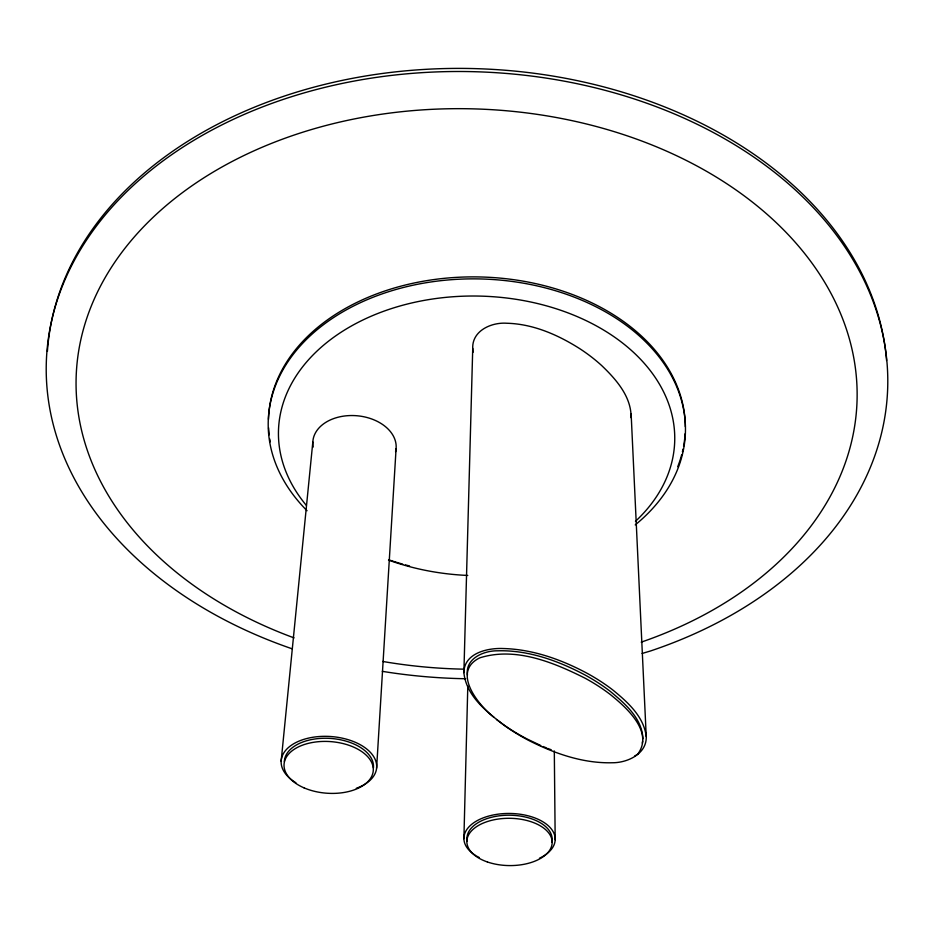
<?xml version="1.0" encoding="UTF-8"?>
<svg xmlns="http://www.w3.org/2000/svg" width="934" height="934" viewBox="0 0 934 934"><rect width="100%" height="100%" fill="white"/><g stroke="black" fill="none" stroke-linecap="round" stroke-linejoin="round"><path stroke-width="1.4" d="M631.092 417.72C631.431 396.6 616.043 379.321 601.683 365.568A188.014 132.009 2 0 0 579.874 348.744C557.995 334.827 533.045 323.9 506.777 323.246C491.541 322.113 471.927 330.683 472.732 348.429L463.883 672.655C466.229 696.227 487.174 712.222 504.594 725.613A234.247 147.268 -3.3 0 0 529.333 740.744C554.959 753.668 583.26 763.522 612.307 762.751C627.333 762.903 647.005 753.89 646.235 736.494L631.139 414.019M642.907 738.852C642.242 718.304 624.741 703.337 610.042 691.195A212.275 123.486 1.9 0 0 585.326 675.142C558.439 660.84 528.434 649.912 497.588 650.811C483.859 650.589 464.922 658.517 467.467 675.119M463.894 838.697L467.806 685.941M376.6 768.168L396.086 448.729M463.883 672.655C463.988 653.17 487.501 647.834 503.134 648.523C532.87 649.27 561.626 659.602 587.614 673.566A215.485 125.366 1.9 0 1 612.704 689.899C627.438 701.913 643.853 716.483 646.235 736.494M281.146 761.257L312.832 441.969M642.3 743.079L642.685 741.012M637.84 754.03C654.034 731.824 626.305 707.412 610.147 694.394A212.543 123.393 1.9 0 0 585.396 678.353C553.57 662.381 515.486 646.561 479.737 657.863C451.239 671.768 478.231 704.995 493.888 717.242M634.63 756.096L637.794 754.1M642.102 653.473L650.262 651.056A420.884 303.538 1.7 0 0 793.865 188.61A420.884 303.538 1.7 0 0 134.274 184.558A420.884 303.538 1.7 0 0 292.295 648.861M547.721 748.438L551.2 749.757M543.098 746.511L546.565 747.959M540.786 745.542L527.185 739.039A237.481 149.603 -3.4 0 1 502.107 723.687L496.503 719.484M472.732 348.429L473.001 352.375M554.306 750.948L555.181 839.806M465.704 678.738A420.884 303.538 1.7 0 1 382.286 671.336M47.412 351.371A420.265 303.573 1.7 0 1 465.179 68.427A420.265 303.573 1.7 0 1 886.576 360.501M294.093 637.899A390.622 280.177 1.7 0 1 161.477 209.648A390.622 280.177 1.7 0 1 770.235 217.097A390.622 280.177 1.7 0 1 641.214 642.148M464.046 669.164A390.622 280.177 1.7 0 1 382.695 661.447M313.194 447.082A41.773 29.246 5 0 1 355.224 415.63A41.773 29.246 5 0 1 395.561 451.752M295.891 782.739A47.856 27.751 4.1 0 1 296.627 742.191A47.856 27.751 4.1 0 1 366.175 748.578A47.856 27.751 4.1 0 1 356.298 788.296M284.345 761.49A44.669 25.907 4.1 0 1 330.823 738.444A44.669 25.907 4.1 0 1 373.425 767.935M475.803 855.602A45.649 25.358 0.7 0 1 479.072 819.667A45.649 25.358 0.7 0 1 543.775 822.329A45.649 25.358 0.7 0 1 539.467 858.229M479.165 857.47A45.649 25.358 0.7 0 1 476.889 856.245M467.21 841.195A42.602 23.665 0.7 0 1 509.812 815.207A42.602 23.665 0.7 0 1 551.796 842.234M306.34 505.376A198.183 139.808 1.4 0 1 353.858 324.635A198.183 139.808 1.4 0 1 614.794 337.291A198.183 139.808 1.4 0 1 635.459 521.335M467.759 575.449A198.183 139.808 1.4 0 1 388.509 560.073M685.124 433.726A208.469 147.887 1.4 0 1 683.583 446.312M683.034 449.079A208.469 147.887 1.4 0 1 682.415 451.834M681.727 454.566A208.469 147.887 1.4 0 1 677.734 466.708M270.253 441.805A208.469 147.887 1.4 0 1 269.774 439.027M269.19 434.847A208.469 147.887 1.4 0 1 268.595 427.842M268.49 419.389A208.469 147.887 1.4 0 1 478.57 276.931A208.469 147.887 1.4 0 1 685.322 426.663M307.053 510.723A208.656 147.864 1.4 0 1 342.311 312.154A208.656 147.864 1.4 0 1 624.951 324.367A208.656 147.864 1.4 0 1 635.225 524.896M409.524 565.957A208.656 147.864 1.4 0 1 405.414 564.883M402.706 564.136A208.656 147.864 1.4 0 1 389.326 559.991M304.075 787.876A44.727 25.883 4.1 0 0 373.226 771.064A44.727 25.883 4.1 0 0 308.687 743.277A44.727 25.883 4.1 0 0 304.075 787.876M487.373 861.965A42.66 23.642 0.7 0 0 552.157 842.853A42.66 23.642 0.7 0 0 489.019 821.033A42.66 23.642 0.7 0 0 487.373 861.965"/></g></svg>
